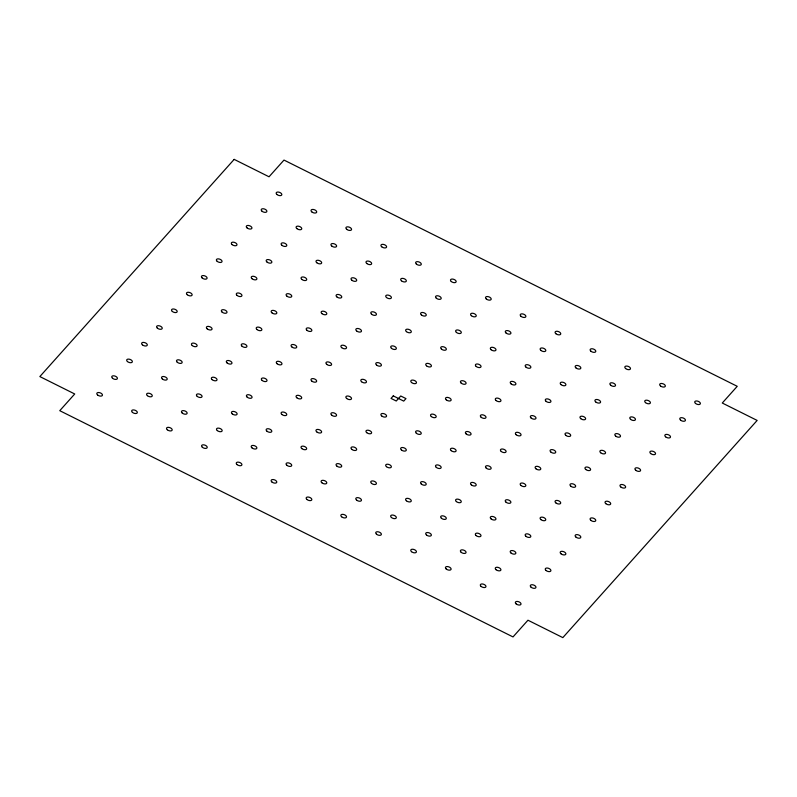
<?xml version="1.0" encoding="UTF-8"?>
<svg xmlns="http://www.w3.org/2000/svg" width="797" height="797" viewBox="0 0 797 797"><rect width="100%" height="100%" fill="white"/><g stroke="black" fill="none" stroke-linecap="round" stroke-linejoin="round"><path stroke-width="1.2" d="M234.169 159.38L39.85 376.573L74.719 393.977L59.765 410.684L513.009 636.923L527.963 620.215L562.831 637.62L757.15 420.427L722.281 403.023L737.235 386.316L283.991 160.077L269.037 176.785L234.169 159.38M393.27 395.89L391.028 398.4L396.258 401.011L400.742 395.989L405.972 398.6L403.73 401.11L393.27 395.89M296.833 397.763A2.969 1.594 19.9 0 0 301.615 398.241A2.969 1.594 19.9 0 0 298.178 395.322A2.969 1.594 19.9 0 0 296.833 397.763M311.776 381.056A2.969 1.594 19.9 0 0 316.558 381.534A2.969 1.594 19.9 0 0 313.131 378.615A2.969 1.594 19.9 0 0 311.776 381.056M326.73 364.349A2.969 1.594 19.9 0 0 331.502 364.827A2.969 1.594 19.9 0 0 328.075 361.908A2.969 1.594 19.9 0 0 326.73 364.349M346.645 398.46A2.969 1.594 19.9 0 0 351.427 398.938A2.969 1.594 19.9 0 0 347.99 396.019A2.969 1.594 19.9 0 0 346.645 398.46M331.691 415.167A2.969 1.594 19.9 0 0 336.473 415.645A2.969 1.594 19.9 0 0 333.046 412.726A2.969 1.594 19.9 0 0 331.691 415.167M316.748 431.874A2.969 1.594 19.9 0 0 321.53 432.353A2.969 1.594 19.9 0 0 318.103 429.434A2.969 1.594 19.9 0 0 316.748 431.874M381.683 415.944A2.969 1.594 19.9 0 0 386.465 416.433A2.969 1.594 19.9 0 0 383.038 413.504A2.969 1.594 19.9 0 0 381.683 415.944M366.74 432.651A2.969 1.594 19.9 0 0 371.512 433.14A2.969 1.594 19.9 0 0 368.084 430.211A2.969 1.594 19.9 0 0 366.74 432.651M351.786 449.359A2.969 1.594 19.9 0 0 356.568 449.847A2.969 1.594 19.9 0 0 353.141 446.918A2.969 1.594 19.9 0 0 351.786 449.359M281.879 414.47A2.969 1.594 19.9 0 0 286.661 414.948A2.969 1.594 19.9 0 0 283.234 412.029A2.969 1.594 19.9 0 0 281.879 414.47M207.18 328.842A2.969 1.594 19.9 0 0 211.962 329.33A2.969 1.594 19.9 0 0 208.535 326.401A2.969 1.594 19.9 0 0 207.18 328.842M242.049 346.247A2.969 1.594 19.9 0 0 246.831 346.735A2.969 1.594 19.9 0 0 243.394 343.806A2.969 1.594 19.9 0 0 242.049 346.247M277.087 363.741A2.969 1.594 19.9 0 0 281.869 364.219A2.969 1.594 19.9 0 0 278.442 361.3A2.969 1.594 19.9 0 0 277.087 363.741M192.236 345.549A2.969 1.594 19.9 0 0 197.018 346.037A2.969 1.594 19.9 0 0 193.581 343.108A2.969 1.594 19.9 0 0 192.236 345.549M227.105 362.954A2.969 1.594 19.9 0 0 231.877 363.432A2.969 1.594 19.9 0 0 228.45 360.513A2.969 1.594 19.9 0 0 227.105 362.954M262.143 380.448A2.969 1.594 19.9 0 0 266.915 380.926A2.969 1.594 19.9 0 0 263.488 378.007A2.969 1.594 19.9 0 0 262.143 380.448M177.283 362.256A2.969 1.594 19.9 0 0 182.065 362.745A2.969 1.594 19.9 0 0 178.638 359.816A2.969 1.594 19.9 0 0 177.283 362.256M212.151 379.661A2.969 1.594 19.9 0 0 216.933 380.139A2.969 1.594 19.9 0 0 213.506 377.22A2.969 1.594 19.9 0 0 212.151 379.661M247.19 397.155A2.969 1.594 19.9 0 0 251.972 397.633A2.969 1.594 19.9 0 0 248.544 394.714A2.969 1.594 19.9 0 0 247.19 397.155M416.373 433.259A2.969 1.594 19.9 0 0 421.155 433.747A2.969 1.594 19.9 0 0 417.728 430.818A2.969 1.594 19.9 0 0 416.373 433.259M451.241 450.664A2.969 1.594 19.9 0 0 456.014 451.152A2.969 1.594 19.9 0 0 452.586 448.223A2.969 1.594 19.9 0 0 451.241 450.664M486.28 468.158A2.969 1.594 19.9 0 0 491.062 468.636A2.969 1.594 19.9 0 0 487.625 465.717A2.969 1.594 19.9 0 0 486.28 468.158M401.429 449.966A2.969 1.594 19.9 0 0 406.201 450.454A2.969 1.594 19.9 0 0 402.774 447.525A2.969 1.594 19.9 0 0 401.429 449.966M436.288 467.371A2.969 1.594 19.9 0 0 441.07 467.859A2.969 1.594 19.9 0 0 437.643 464.93A2.969 1.594 19.9 0 0 436.288 467.371M471.326 484.865A2.969 1.594 19.9 0 0 476.108 485.343A2.969 1.594 19.9 0 0 472.681 482.424A2.969 1.594 19.9 0 0 471.326 484.865M386.475 466.673A2.969 1.594 19.9 0 0 391.257 467.162A2.969 1.594 19.9 0 0 387.83 464.233A2.969 1.594 19.9 0 0 386.475 466.673M421.344 484.078A2.969 1.594 19.9 0 0 426.126 484.566A2.969 1.594 19.9 0 0 422.689 481.637A2.969 1.594 19.9 0 0 421.344 484.078M456.382 501.572A2.969 1.594 19.9 0 0 461.164 502.05A2.969 1.594 19.9 0 0 457.737 499.131A2.969 1.594 19.9 0 0 456.382 501.572M266.975 262.014A2.969 1.594 19.9 0 0 271.757 262.502A2.969 1.594 19.9 0 0 268.33 259.573A2.969 1.594 19.9 0 0 266.975 262.014M301.844 279.418A2.969 1.594 19.9 0 0 306.616 279.906A2.969 1.594 19.9 0 0 303.189 276.977A2.969 1.594 19.9 0 0 301.844 279.418M336.882 296.912A2.969 1.594 19.9 0 0 341.664 297.391A2.969 1.594 19.9 0 0 338.227 294.472A2.969 1.594 19.9 0 0 336.882 296.912M371.571 314.227A2.969 1.594 19.9 0 0 376.353 314.705A2.969 1.594 19.9 0 0 372.916 311.786A2.969 1.594 19.9 0 0 371.571 314.227M406.44 331.632A2.969 1.594 19.9 0 0 411.212 332.11A2.969 1.594 19.9 0 0 407.785 329.191A2.969 1.594 19.9 0 0 406.44 331.632M441.478 349.116A2.969 1.594 19.9 0 0 446.25 349.604A2.969 1.594 19.9 0 0 442.823 346.675A2.969 1.594 19.9 0 0 441.478 349.116M476.168 366.431A2.969 1.594 19.9 0 0 480.95 366.919A2.969 1.594 19.9 0 0 477.513 364A2.969 1.594 19.9 0 0 476.168 366.431M511.026 383.835A2.969 1.594 19.9 0 0 515.808 384.323A2.969 1.594 19.9 0 0 512.381 381.394A2.969 1.594 19.9 0 0 511.026 383.835M546.075 401.329A2.969 1.594 19.9 0 0 550.847 401.808A2.969 1.594 19.9 0 0 547.419 398.889A2.969 1.594 19.9 0 0 546.075 401.329M252.031 278.721A2.969 1.594 19.9 0 0 256.803 279.209A2.969 1.594 19.9 0 0 253.376 276.28A2.969 1.594 19.9 0 0 252.031 278.721M286.89 296.125A2.969 1.594 19.9 0 0 291.672 296.614A2.969 1.594 19.9 0 0 288.245 293.685A2.969 1.594 19.9 0 0 286.89 296.125M321.928 313.62A2.969 1.594 19.9 0 0 326.71 314.098A2.969 1.594 19.9 0 0 323.283 311.179A2.969 1.594 19.9 0 0 321.928 313.62M356.618 330.934A2.969 1.594 19.9 0 0 361.4 331.413A2.969 1.594 19.9 0 0 357.973 328.494A2.969 1.594 19.9 0 0 356.618 330.934M391.486 348.339A2.969 1.594 19.9 0 0 396.268 348.817A2.969 1.594 19.9 0 0 392.841 345.898A2.969 1.594 19.9 0 0 391.486 348.339M426.525 365.823A2.969 1.594 19.9 0 0 431.307 366.311A2.969 1.594 19.9 0 0 427.879 363.382A2.969 1.594 19.9 0 0 426.525 365.823M461.214 383.138A2.969 1.594 19.9 0 0 465.996 383.626A2.969 1.594 19.9 0 0 462.569 380.697A2.969 1.594 19.9 0 0 461.214 383.138M496.083 400.542A2.969 1.594 19.9 0 0 500.865 401.03A2.969 1.594 19.9 0 0 497.438 398.101A2.969 1.594 19.9 0 0 496.083 400.542M531.121 418.036A2.969 1.594 19.9 0 0 535.903 418.515A2.969 1.594 19.9 0 0 532.476 415.596A2.969 1.594 19.9 0 0 531.121 418.036M237.078 295.428A2.969 1.594 19.9 0 0 241.86 295.916A2.969 1.594 19.9 0 0 238.433 292.987A2.969 1.594 19.9 0 0 237.078 295.428M271.946 312.832A2.969 1.594 19.9 0 0 276.728 313.321A2.969 1.594 19.9 0 0 273.291 310.392A2.969 1.594 19.9 0 0 271.946 312.832M306.984 330.327A2.969 1.594 19.9 0 0 311.766 330.805A2.969 1.594 19.9 0 0 308.329 327.886A2.969 1.594 19.9 0 0 306.984 330.327M341.674 347.641A2.969 1.594 19.9 0 0 346.456 348.12A2.969 1.594 19.9 0 0 343.029 345.201A2.969 1.594 19.9 0 0 341.674 347.641M376.543 365.046A2.969 1.594 19.9 0 0 381.315 365.524A2.969 1.594 19.9 0 0 377.888 362.605A2.969 1.594 19.9 0 0 376.543 365.046M411.581 382.53A2.969 1.594 19.9 0 0 416.363 383.018A2.969 1.594 19.9 0 0 412.926 380.089A2.969 1.594 19.9 0 0 411.581 382.53M446.27 399.845A2.969 1.594 19.9 0 0 451.052 400.333A2.969 1.594 19.9 0 0 447.615 397.404A2.969 1.594 19.9 0 0 446.27 399.845M481.139 417.249A2.969 1.594 19.9 0 0 485.911 417.738A2.969 1.594 19.9 0 0 482.484 414.809A2.969 1.594 19.9 0 0 481.139 417.249M516.177 434.744A2.969 1.594 19.9 0 0 520.949 435.222A2.969 1.594 19.9 0 0 517.522 432.303A2.969 1.594 19.9 0 0 516.177 434.744M580.764 418.644A2.969 1.594 19.9 0 0 585.536 419.122A2.969 1.594 19.9 0 0 582.109 416.203A2.969 1.594 19.9 0 0 580.764 418.644M615.623 436.049A2.969 1.594 19.9 0 0 620.405 436.527A2.969 1.594 19.9 0 0 616.978 433.608A2.969 1.594 19.9 0 0 615.623 436.049M650.661 453.533A2.969 1.594 19.9 0 0 655.443 454.021A2.969 1.594 19.9 0 0 652.016 451.102A2.969 1.594 19.9 0 0 650.661 453.533M565.81 435.351A2.969 1.594 19.9 0 0 570.592 435.829A2.969 1.594 19.9 0 0 567.165 432.91A2.969 1.594 19.9 0 0 565.81 435.351M600.679 452.756A2.969 1.594 19.9 0 0 605.461 453.234A2.969 1.594 19.9 0 0 602.024 450.315A2.969 1.594 19.9 0 0 600.679 452.756M635.717 470.24A2.969 1.594 19.9 0 0 640.499 470.728A2.969 1.594 19.9 0 0 637.072 467.799A2.969 1.594 19.9 0 0 635.717 470.24M550.866 452.058A2.969 1.594 19.9 0 0 555.648 452.537A2.969 1.594 19.9 0 0 552.211 449.618A2.969 1.594 19.9 0 0 550.866 452.058M585.735 469.463A2.969 1.594 19.9 0 0 590.507 469.941A2.969 1.594 19.9 0 0 587.08 467.022A2.969 1.594 19.9 0 0 585.735 469.463M620.773 486.947A2.969 1.594 19.9 0 0 625.545 487.435A2.969 1.594 19.9 0 0 622.118 484.506A2.969 1.594 19.9 0 0 620.773 486.947M520.969 485.473A2.969 1.594 19.9 0 0 525.751 485.951A2.969 1.594 19.9 0 0 522.324 483.032A2.969 1.594 19.9 0 0 520.969 485.473M555.838 502.877A2.969 1.594 19.9 0 0 560.61 503.355A2.969 1.594 19.9 0 0 557.183 500.436A2.969 1.594 19.9 0 0 555.838 502.877M590.876 520.361A2.969 1.594 19.9 0 0 595.658 520.849A2.969 1.594 19.9 0 0 592.221 517.92A2.969 1.594 19.9 0 0 590.876 520.361M506.025 502.18A2.969 1.594 19.9 0 0 510.797 502.658A2.969 1.594 19.9 0 0 507.37 499.739A2.969 1.594 19.9 0 0 506.025 502.18M540.884 519.584A2.969 1.594 19.9 0 0 545.666 520.062A2.969 1.594 19.9 0 0 542.239 517.143A2.969 1.594 19.9 0 0 540.884 519.584M575.922 537.068A2.969 1.594 19.9 0 0 580.704 537.557A2.969 1.594 19.9 0 0 577.277 534.628A2.969 1.594 19.9 0 0 575.922 537.068M491.072 518.887A2.969 1.594 19.9 0 0 495.854 519.365A2.969 1.594 19.9 0 0 492.426 516.446A2.969 1.594 19.9 0 0 491.072 518.887M525.94 536.291A2.969 1.594 19.9 0 0 530.722 536.77A2.969 1.594 19.9 0 0 527.285 533.851A2.969 1.594 19.9 0 0 525.94 536.291M560.978 553.776A2.969 1.594 19.9 0 0 565.76 554.264A2.969 1.594 19.9 0 0 562.323 551.335A2.969 1.594 19.9 0 0 560.978 553.776M431.326 416.552A2.969 1.594 19.9 0 0 436.098 417.04A2.969 1.594 19.9 0 0 432.671 414.111A2.969 1.594 19.9 0 0 431.326 416.552M466.185 433.957A2.969 1.594 19.9 0 0 470.967 434.445A2.969 1.594 19.9 0 0 467.54 431.516A2.969 1.594 19.9 0 0 466.185 433.957M501.223 451.451A2.969 1.594 19.9 0 0 506.005 451.929A2.969 1.594 19.9 0 0 502.578 449.01A2.969 1.594 19.9 0 0 501.223 451.451M535.913 468.766A2.969 1.594 19.9 0 0 540.695 469.244A2.969 1.594 19.9 0 0 537.268 466.325A2.969 1.594 19.9 0 0 535.913 468.766M570.782 486.17A2.969 1.594 19.9 0 0 575.564 486.648A2.969 1.594 19.9 0 0 572.136 483.729A2.969 1.594 19.9 0 0 570.782 486.17M605.82 503.654A2.969 1.594 19.9 0 0 610.602 504.142A2.969 1.594 19.9 0 0 607.175 501.213A2.969 1.594 19.9 0 0 605.82 503.654M361.589 381.753A2.969 1.594 19.9 0 0 366.371 382.231A2.969 1.594 19.9 0 0 362.944 379.312A2.969 1.594 19.9 0 0 361.589 381.753M256.993 329.54A2.969 1.594 19.9 0 0 261.775 330.028A2.969 1.594 19.9 0 0 258.348 327.099A2.969 1.594 19.9 0 0 256.993 329.54M291.861 346.944A2.969 1.594 19.9 0 0 296.643 347.422A2.969 1.594 19.9 0 0 293.216 344.503A2.969 1.594 19.9 0 0 291.861 346.944M222.134 312.135A2.969 1.594 19.9 0 0 226.906 312.623A2.969 1.594 19.9 0 0 223.479 309.694A2.969 1.594 19.9 0 0 222.134 312.135M311.816 211.892A2.969 1.594 19.9 0 0 316.598 212.381A2.969 1.594 19.9 0 0 313.171 209.452A2.969 1.594 19.9 0 0 311.816 211.892M346.685 229.297A2.969 1.594 19.9 0 0 351.467 229.785A2.969 1.594 19.9 0 0 348.03 226.856A2.969 1.594 19.9 0 0 346.685 229.297M381.723 246.791A2.969 1.594 19.9 0 0 386.505 247.269A2.969 1.594 19.9 0 0 383.078 244.35A2.969 1.594 19.9 0 0 381.723 246.791M416.413 264.106A2.969 1.594 19.9 0 0 421.195 264.584A2.969 1.594 19.9 0 0 417.767 261.665A2.969 1.594 19.9 0 0 416.413 264.106M451.281 281.51A2.969 1.594 19.9 0 0 456.063 281.989A2.969 1.594 19.9 0 0 452.626 279.07A2.969 1.594 19.9 0 0 451.281 281.51M486.319 298.995A2.969 1.594 19.9 0 0 491.101 299.483A2.969 1.594 19.9 0 0 487.664 296.554A2.969 1.594 19.9 0 0 486.319 298.995M521.009 316.319A2.969 1.594 19.9 0 0 525.791 316.798A2.969 1.594 19.9 0 0 522.364 313.879A2.969 1.594 19.9 0 0 521.009 316.319M555.878 333.714A2.969 1.594 19.9 0 0 560.65 334.202A2.969 1.594 19.9 0 0 557.223 331.273A2.969 1.594 19.9 0 0 555.878 333.714M590.916 351.208A2.969 1.594 19.9 0 0 595.698 351.686A2.969 1.594 19.9 0 0 592.261 348.767A2.969 1.594 19.9 0 0 590.916 351.208M625.605 368.523A2.969 1.594 19.9 0 0 630.387 369.011A2.969 1.594 19.9 0 0 626.96 366.082A2.969 1.594 19.9 0 0 625.605 368.523M660.474 385.927A2.969 1.594 19.9 0 0 665.246 386.406A2.969 1.594 19.9 0 0 661.819 383.487A2.969 1.594 19.9 0 0 660.474 385.927M695.512 403.421A2.969 1.594 19.9 0 0 700.284 403.9A2.969 1.594 19.9 0 0 696.857 400.981A2.969 1.594 19.9 0 0 695.512 403.421M296.873 228.6A2.969 1.594 19.9 0 0 301.655 229.088A2.969 1.594 19.9 0 0 298.217 226.159A2.969 1.594 19.9 0 0 296.873 228.6M331.731 246.004A2.969 1.594 19.9 0 0 336.513 246.492A2.969 1.594 19.9 0 0 333.086 243.563A2.969 1.594 19.9 0 0 331.731 246.004M366.779 263.498A2.969 1.594 19.9 0 0 371.551 263.976A2.969 1.594 19.9 0 0 368.124 261.057A2.969 1.594 19.9 0 0 366.779 263.498M401.469 280.813A2.969 1.594 19.9 0 0 406.241 281.291A2.969 1.594 19.9 0 0 402.814 278.372A2.969 1.594 19.9 0 0 401.469 280.813M436.328 298.217A2.969 1.594 19.9 0 0 441.11 298.696A2.969 1.594 19.9 0 0 437.683 295.777A2.969 1.594 19.9 0 0 436.328 298.217M471.376 315.702A2.969 1.594 19.9 0 0 476.148 316.19A2.969 1.594 19.9 0 0 472.721 313.261A2.969 1.594 19.9 0 0 471.376 315.702M506.065 333.016A2.969 1.594 19.9 0 0 510.837 333.505A2.969 1.594 19.9 0 0 507.41 330.586A2.969 1.594 19.9 0 0 506.065 333.016M540.924 350.421A2.969 1.594 19.9 0 0 545.706 350.909A2.969 1.594 19.9 0 0 542.279 347.98A2.969 1.594 19.9 0 0 540.924 350.421M575.962 367.915A2.969 1.594 19.9 0 0 580.744 368.393A2.969 1.594 19.9 0 0 577.317 365.474A2.969 1.594 19.9 0 0 575.962 367.915M610.661 385.23A2.969 1.594 19.9 0 0 615.433 385.718A2.969 1.594 19.9 0 0 612.006 382.789A2.969 1.594 19.9 0 0 610.661 385.23M645.52 402.634A2.969 1.594 19.9 0 0 650.302 403.113A2.969 1.594 19.9 0 0 646.875 400.194A2.969 1.594 19.9 0 0 645.52 402.634M680.558 420.129A2.969 1.594 19.9 0 0 685.34 420.607A2.969 1.594 19.9 0 0 681.913 417.688A2.969 1.594 19.9 0 0 680.558 420.129M281.919 245.307A2.969 1.594 19.9 0 0 286.701 245.795A2.969 1.594 19.9 0 0 283.274 242.866A2.969 1.594 19.9 0 0 281.919 245.307M316.788 262.711A2.969 1.594 19.9 0 0 321.57 263.199A2.969 1.594 19.9 0 0 318.142 260.27A2.969 1.594 19.9 0 0 316.788 262.711M351.826 280.205A2.969 1.594 19.9 0 0 356.608 280.683A2.969 1.594 19.9 0 0 353.181 277.764A2.969 1.594 19.9 0 0 351.826 280.205M386.515 297.52A2.969 1.594 19.9 0 0 391.297 297.998A2.969 1.594 19.9 0 0 387.87 295.079A2.969 1.594 19.9 0 0 386.515 297.52M421.384 314.925A2.969 1.594 19.9 0 0 426.166 315.403A2.969 1.594 19.9 0 0 422.729 312.484A2.969 1.594 19.9 0 0 421.384 314.925M456.422 332.409A2.969 1.594 19.9 0 0 461.204 332.897A2.969 1.594 19.9 0 0 457.777 329.968A2.969 1.594 19.9 0 0 456.422 332.409M491.111 349.724A2.969 1.594 19.9 0 0 495.893 350.212A2.969 1.594 19.9 0 0 492.466 347.293A2.969 1.594 19.9 0 0 491.111 349.724M525.98 367.128A2.969 1.594 19.9 0 0 530.762 367.616A2.969 1.594 19.9 0 0 527.325 364.687A2.969 1.594 19.9 0 0 525.98 367.128M561.018 384.622A2.969 1.594 19.9 0 0 565.8 385.1A2.969 1.594 19.9 0 0 562.373 382.181A2.969 1.594 19.9 0 0 561.018 384.622M595.708 401.937A2.969 1.594 19.9 0 0 600.49 402.425A2.969 1.594 19.9 0 0 597.063 399.496A2.969 1.594 19.9 0 0 595.708 401.937M630.576 419.342A2.969 1.594 19.9 0 0 635.358 419.82A2.969 1.594 19.9 0 0 631.921 416.901A2.969 1.594 19.9 0 0 630.576 419.342M665.615 436.826A2.969 1.594 19.9 0 0 670.397 437.314A2.969 1.594 19.9 0 0 666.959 434.395A2.969 1.594 19.9 0 0 665.615 436.826M276.957 194.498A2.969 1.594 19.9 0 0 281.73 194.976A2.969 1.594 19.9 0 0 278.302 192.057A2.969 1.594 19.9 0 0 276.957 194.498M262.004 211.205A2.969 1.594 19.9 0 0 266.786 211.683A2.969 1.594 19.9 0 0 263.359 208.764A2.969 1.594 19.9 0 0 262.004 211.205M247.06 227.902A2.969 1.594 19.9 0 0 251.842 228.39A2.969 1.594 19.9 0 0 248.405 225.471A2.969 1.594 19.9 0 0 247.06 227.902M232.106 244.609A2.969 1.594 19.9 0 0 236.888 245.097A2.969 1.594 19.9 0 0 233.461 242.178A2.969 1.594 19.9 0 0 232.106 244.609M217.163 261.316A2.969 1.594 19.9 0 0 221.945 261.805A2.969 1.594 19.9 0 0 218.508 258.876A2.969 1.594 19.9 0 0 217.163 261.316M202.219 278.023A2.969 1.594 19.9 0 0 206.991 278.512A2.969 1.594 19.9 0 0 203.564 275.583A2.969 1.594 19.9 0 0 202.219 278.023M187.265 294.731A2.969 1.594 19.9 0 0 192.047 295.219A2.969 1.594 19.9 0 0 188.62 292.29A2.969 1.594 19.9 0 0 187.265 294.731M172.321 311.438A2.969 1.594 19.9 0 0 177.093 311.926A2.969 1.594 19.9 0 0 173.666 308.997A2.969 1.594 19.9 0 0 172.321 311.438M157.368 328.145A2.969 1.594 19.9 0 0 162.15 328.633A2.969 1.594 19.9 0 0 158.723 325.704A2.969 1.594 19.9 0 0 157.368 328.145M142.424 344.852A2.969 1.594 19.9 0 0 147.206 345.34A2.969 1.594 19.9 0 0 143.769 342.411A2.969 1.594 19.9 0 0 142.424 344.852M127.47 361.559A2.969 1.594 19.9 0 0 132.252 362.047A2.969 1.594 19.9 0 0 128.825 359.118A2.969 1.594 19.9 0 0 127.47 361.559M162.339 378.964A2.969 1.594 19.9 0 0 167.121 379.452A2.969 1.594 19.9 0 0 163.694 376.523A2.969 1.594 19.9 0 0 162.339 378.964M197.208 396.368A2.969 1.594 19.9 0 0 201.98 396.846A2.969 1.594 19.9 0 0 198.553 393.927A2.969 1.594 19.9 0 0 197.208 396.368M232.246 413.862A2.969 1.594 19.9 0 0 237.028 414.34A2.969 1.594 19.9 0 0 233.591 411.421A2.969 1.594 19.9 0 0 232.246 413.862M266.935 431.177A2.969 1.594 19.9 0 0 271.717 431.655A2.969 1.594 19.9 0 0 268.28 428.736A2.969 1.594 19.9 0 0 266.935 431.177M301.804 448.581A2.969 1.594 19.9 0 0 306.576 449.06A2.969 1.594 19.9 0 0 303.149 446.141A2.969 1.594 19.9 0 0 301.804 448.581M336.842 466.066A2.969 1.594 19.9 0 0 341.614 466.554A2.969 1.594 19.9 0 0 338.187 463.625A2.969 1.594 19.9 0 0 336.842 466.066M371.532 483.38A2.969 1.594 19.9 0 0 376.314 483.869A2.969 1.594 19.9 0 0 372.876 480.94A2.969 1.594 19.9 0 0 371.532 483.38M406.39 500.785A2.969 1.594 19.9 0 0 411.172 501.273A2.969 1.594 19.9 0 0 407.745 498.344A2.969 1.594 19.9 0 0 406.39 500.785M441.438 518.279A2.969 1.594 19.9 0 0 446.21 518.757A2.969 1.594 19.9 0 0 442.783 515.838A2.969 1.594 19.9 0 0 441.438 518.279M476.128 535.594A2.969 1.594 19.9 0 0 480.9 536.072A2.969 1.594 19.9 0 0 477.473 533.153A2.969 1.594 19.9 0 0 476.128 535.594M510.987 552.998A2.969 1.594 19.9 0 0 515.769 553.477A2.969 1.594 19.9 0 0 512.341 550.558A2.969 1.594 19.9 0 0 510.987 552.998M546.035 570.483A2.969 1.594 19.9 0 0 550.807 570.971A2.969 1.594 19.9 0 0 547.38 568.042A2.969 1.594 19.9 0 0 546.035 570.483M112.526 378.266A2.969 1.594 19.9 0 0 117.308 378.754A2.969 1.594 19.9 0 0 113.881 375.825A2.969 1.594 19.9 0 0 112.526 378.266M147.395 395.671A2.969 1.594 19.9 0 0 152.167 396.159A2.969 1.594 19.9 0 0 148.74 393.23A2.969 1.594 19.9 0 0 147.395 395.671M182.254 413.075A2.969 1.594 19.9 0 0 187.036 413.553A2.969 1.594 19.9 0 0 183.609 410.634A2.969 1.594 19.9 0 0 182.254 413.075M217.292 430.569A2.969 1.594 19.9 0 0 222.074 431.047A2.969 1.594 19.9 0 0 218.647 428.128A2.969 1.594 19.9 0 0 217.292 430.569M251.991 447.884A2.969 1.594 19.9 0 0 256.764 448.362A2.969 1.594 19.9 0 0 253.336 445.443A2.969 1.594 19.9 0 0 251.991 447.884M286.85 465.279A2.969 1.594 19.9 0 0 291.632 465.767A2.969 1.594 19.9 0 0 288.205 462.848A2.969 1.594 19.9 0 0 286.85 465.279M321.888 482.773A2.969 1.594 19.9 0 0 326.67 483.261A2.969 1.594 19.9 0 0 323.243 480.332A2.969 1.594 19.9 0 0 321.888 482.773M356.578 500.088A2.969 1.594 19.9 0 0 361.36 500.576A2.969 1.594 19.9 0 0 357.933 497.647A2.969 1.594 19.9 0 0 356.578 500.088M391.447 517.492A2.969 1.594 19.9 0 0 396.229 517.98A2.969 1.594 19.9 0 0 392.801 515.051A2.969 1.594 19.9 0 0 391.447 517.492M426.485 534.986A2.969 1.594 19.9 0 0 431.267 535.464A2.969 1.594 19.9 0 0 427.84 532.545A2.969 1.594 19.9 0 0 426.485 534.986M461.174 552.301A2.969 1.594 19.9 0 0 465.956 552.779A2.969 1.594 19.9 0 0 462.529 549.86A2.969 1.594 19.9 0 0 461.174 552.301M496.043 569.706A2.969 1.594 19.9 0 0 500.825 570.184A2.969 1.594 19.9 0 0 497.388 567.265A2.969 1.594 19.9 0 0 496.043 569.706M531.081 587.19A2.969 1.594 19.9 0 0 535.863 587.678A2.969 1.594 19.9 0 0 532.436 584.749A2.969 1.594 19.9 0 0 531.081 587.19M97.583 394.973A2.969 1.594 19.9 0 0 102.355 395.461A2.969 1.594 19.9 0 0 98.928 392.532A2.969 1.594 19.9 0 0 97.583 394.973M132.441 412.378A2.969 1.594 19.9 0 0 137.223 412.866A2.969 1.594 19.9 0 0 133.796 409.937A2.969 1.594 19.9 0 0 132.441 412.378M167.31 429.782A2.969 1.594 19.9 0 0 172.092 430.26A2.969 1.594 19.9 0 0 168.655 427.341A2.969 1.594 19.9 0 0 167.31 429.782M202.348 447.266A2.969 1.594 19.9 0 0 207.13 447.755A2.969 1.594 19.9 0 0 203.703 444.836A2.969 1.594 19.9 0 0 202.348 447.266M237.038 464.591A2.969 1.594 19.9 0 0 241.82 465.069A2.969 1.594 19.9 0 0 238.393 462.15A2.969 1.594 19.9 0 0 237.038 464.591M271.907 481.986A2.969 1.594 19.9 0 0 276.679 482.474A2.969 1.594 19.9 0 0 273.251 479.555A2.969 1.594 19.9 0 0 271.907 481.986M306.945 499.48A2.969 1.594 19.9 0 0 311.727 499.968A2.969 1.594 19.9 0 0 308.29 497.039A2.969 1.594 19.9 0 0 306.945 499.48M341.634 516.795A2.969 1.594 19.9 0 0 346.416 517.283A2.969 1.594 19.9 0 0 342.989 514.354A2.969 1.594 19.9 0 0 341.634 516.795M376.503 534.199A2.969 1.594 19.9 0 0 381.275 534.677A2.969 1.594 19.9 0 0 377.848 531.758A2.969 1.594 19.9 0 0 376.503 534.199M411.541 551.693A2.969 1.594 19.9 0 0 416.323 552.172A2.969 1.594 19.9 0 0 412.886 549.253A2.969 1.594 19.9 0 0 411.541 551.693M446.23 569.008A2.969 1.594 19.9 0 0 451.012 569.486A2.969 1.594 19.9 0 0 447.575 566.567A2.969 1.594 19.9 0 0 446.23 569.008M481.099 586.413A2.969 1.594 19.9 0 0 485.871 586.891A2.969 1.594 19.9 0 0 482.444 583.972A2.969 1.594 19.9 0 0 481.099 586.413M516.137 603.897A2.969 1.594 19.9 0 0 520.909 604.385A2.969 1.594 19.9 0 0 517.482 601.456A2.969 1.594 19.9 0 0 516.137 603.897"/></g></svg>
